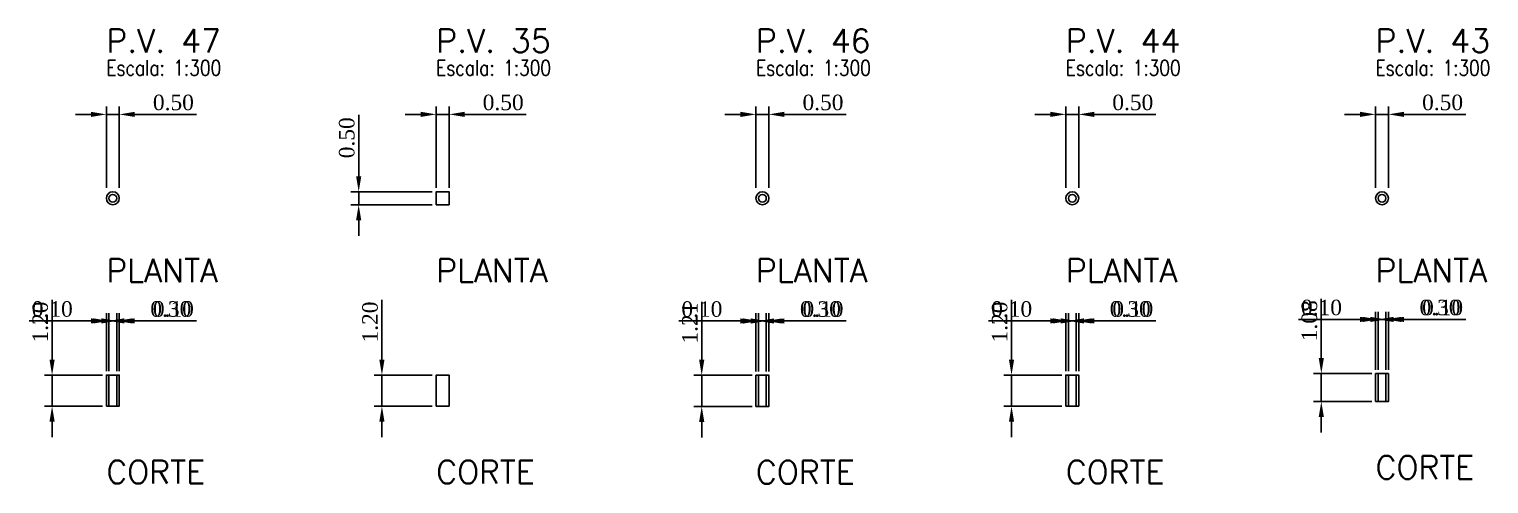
# Model space of a CAD drawing. Extents: x -44 to 14114764, y -20 to 289527804.
# Drawn here: x 359672.4 to 359728.8, y 7353290.9 to 7353308.5 of the extents above; entities that cross this region are included whole.
import ezdxf

# ---------------------------------------------------------------- set-up
doc = ezdxf.new("R2010")
doc.units = 0
doc.header["$PDMODE"] = 3
doc.header["$PDSIZE"] = 0.1
for name, color, linetype in [('DETALHE_POCO_COT', 8, 'Continuous'), ('DETALHE_POCO_FOR', 7, 'Continuous'), ('DETALHE_POCO_TIT', 5, 'Continuous'), ('DETALHE_POCO_TXT', 7, 'Continuous')]:
    doc.layers.add(name, color=color, linetype=linetype)
doc.styles.add('ROMANS', font='ROMANS.shx', dxfattribs={"height": 2})
doc.styles.get("Standard").update_dxf_attribs({"font": 'times.ttf'})
doc.dimstyles.new('ISO-25', dxfattribs={"dimtxt": 2.5, "dimasz": 2.5, "dimexe": 1.25, "dimexo": 0.625, "dimtad": 1, "dimtxsty": 'Standard', "dimcen": 2.5, "dimadec": 0, "dimazin": 0, "dimtfac": 1, "dimtmove": 0, "dimatfit": 3, "dimfxl": 1, "dimarcsym": 0})

# ---------------------------------------------------------------- blocks, each defined once
blk = doc.blocks.new('*D543')
at = {"layer": 'Defpoints', "color": 0, "transparency": 16777216}
for p in [(359675.84, 7353305.165), (359675.34, 7353302.165), (359675.84, 7353302.165)]:
    blk.add_point(p, dxfattribs=at)
at = {"layer": 'DETALHE_POCO_COT', "color": 0, "lineweight": -2, "transparency": 16777216}
for p, q in [((359675.34, 7353302.315), (359675.34, 7353305.465)), ((359675.84, 7353302.315), (359675.84, 7353305.465)), ((359674.74, 7353305.165), (359674.14, 7353305.165)), ((359675.34, 7353305.165), (359675.84, 7353305.165)), ((359676.44, 7353305.165), (359678.827, 7353305.165))]:
    blk.add_line(p, q, dxfattribs=at)
at = {"layer": 'DETALHE_POCO_COT', "color": 0, "transparency": 16777216}
for points in [[(359674.74, 7353305.265), (359674.74, 7353305.065), (359675.34, 7353305.165)], [(359676.44, 7353305.265), (359676.44, 7353305.065), (359675.84, 7353305.165)]]:
    blk.add_solid(points, dxfattribs=at)
at = {"layer": 'DETALHE_POCO_COT', "color": 0, "transparency": 16777216, "insert": (359677.934, 7353305.621), "char_height": 0.6, "attachment_point": 5}
blk.add_mtext('0.50', dxfattribs=at)
blk = doc.blocks.new('*D544')
at = {"layer": 'Defpoints', "color": 0, "transparency": 16777216}
for p in [(359673.24, 7353295.065), (359675.34, 7353295.065), (359675.34, 7353293.865)]:
    blk.add_point(p, dxfattribs=at)
at = {"layer": 'DETALHE_POCO_COT', "color": 0, "lineweight": -2, "transparency": 16777216}
for p, q in [((359673.24, 7353295.665), (359673.24, 7353297.98)), ((359675.19, 7353295.065), (359672.94, 7353295.065)), ((359673.24, 7353293.865), (359673.24, 7353295.065)), ((359675.19, 7353293.865), (359672.94, 7353293.865)), ((359673.24, 7353293.265), (359673.24, 7353292.665))]:
    blk.add_line(p, q, dxfattribs=at)
at = {"layer": 'DETALHE_POCO_COT', "color": 0, "transparency": 16777216}
for points in [[(359673.14, 7353295.665), (359673.34, 7353295.665), (359673.24, 7353295.065)], [(359673.14, 7353293.265), (359673.34, 7353293.265), (359673.24, 7353293.865)]]:
    blk.add_solid(points, dxfattribs=at)
at = {"layer": 'DETALHE_POCO_COT', "color": 0, "transparency": 16777216, "insert": (359672.784, 7353297.123), "char_height": 0.6, "attachment_point": 5, "rotation": 90}
blk.add_mtext('1.20', dxfattribs=at)
blk = doc.blocks.new('*D545')
at = {"layer": 'Defpoints', "color": 0, "transparency": 16777216}
for p in [(359675.44, 7353297.165), (359675.34, 7353295.065), (359675.44, 7353295.065)]:
    blk.add_point(p, dxfattribs=at)
at = {"layer": 'DETALHE_POCO_COT', "color": 0, "lineweight": -2, "transparency": 16777216}
for p, q in [((359675.34, 7353295.215), (359675.34, 7353297.465)), ((359675.44, 7353295.215), (359675.44, 7353297.465)), ((359674.74, 7353297.165), (359672.354, 7353297.165)), ((359675.44, 7353297.165), (359675.34, 7353297.165)), ((359676.04, 7353297.165), (359676.64, 7353297.165))]:
    blk.add_line(p, q, dxfattribs=at)
at = {"layer": 'DETALHE_POCO_COT', "color": 0, "transparency": 16777216}
for points in [[(359674.74, 7353297.265), (359674.74, 7353297.065), (359675.34, 7353297.165)], [(359676.04, 7353297.265), (359676.04, 7353297.065), (359675.44, 7353297.165)]]:
    blk.add_solid(points, dxfattribs=at)
at = {"layer": 'DETALHE_POCO_COT', "color": 0, "transparency": 16777216, "insert": (359673.247, 7353297.621), "char_height": 0.6, "attachment_point": 5}
blk.add_mtext('0.10', dxfattribs=at)
blk = doc.blocks.new('*D546')
at = {"layer": 'Defpoints', "color": 0, "transparency": 16777216}
for p in [(359675.74, 7353297.165), (359675.44, 7353295.065), (359675.74, 7353295.065)]:
    blk.add_point(p, dxfattribs=at)
at = {"layer": 'DETALHE_POCO_COT', "color": 0, "lineweight": -2, "transparency": 16777216}
for p, q in [((359675.44, 7353295.215), (359675.44, 7353297.465)), ((359675.74, 7353295.215), (359675.74, 7353297.465)), ((359674.84, 7353297.165), (359674.24, 7353297.165)), ((359675.44, 7353297.165), (359675.74, 7353297.165)), ((359676.34, 7353297.165), (359678.727, 7353297.165))]:
    blk.add_line(p, q, dxfattribs=at)
at = {"layer": 'DETALHE_POCO_COT', "color": 0, "transparency": 16777216}
for points in [[(359674.84, 7353297.265), (359674.84, 7353297.065), (359675.44, 7353297.165)], [(359676.34, 7353297.265), (359676.34, 7353297.065), (359675.74, 7353297.165)]]:
    blk.add_solid(points, dxfattribs=at)
at = {"layer": 'DETALHE_POCO_COT', "color": 0, "transparency": 16777216, "insert": (359677.834, 7353297.621), "char_height": 0.6, "attachment_point": 5}
blk.add_mtext('0.30', dxfattribs=at)
blk = doc.blocks.new('*D547')
at = {"layer": 'Defpoints', "color": 0, "transparency": 16777216}
for p in [(359675.84, 7353297.165), (359675.74, 7353295.065), (359675.84, 7353295.065)]:
    blk.add_point(p, dxfattribs=at)
at = {"layer": 'DETALHE_POCO_COT', "color": 0, "lineweight": -2, "transparency": 16777216}
for p, q in [((359675.74, 7353295.215), (359675.74, 7353297.465)), ((359675.84, 7353295.215), (359675.84, 7353297.465)), ((359675.14, 7353297.165), (359674.54, 7353297.165)), ((359675.74, 7353297.165), (359675.84, 7353297.165)), ((359676.44, 7353297.165), (359678.827, 7353297.165))]:
    blk.add_line(p, q, dxfattribs=at)
at = {"layer": 'DETALHE_POCO_COT', "color": 0, "transparency": 16777216}
for points in [[(359675.14, 7353297.265), (359675.14, 7353297.065), (359675.74, 7353297.165)], [(359676.44, 7353297.265), (359676.44, 7353297.065), (359675.84, 7353297.165)]]:
    blk.add_solid(points, dxfattribs=at)
at = {"layer": 'DETALHE_POCO_COT', "color": 0, "transparency": 16777216, "insert": (359677.934, 7353297.621), "char_height": 0.6, "attachment_point": 5}
blk.add_mtext('0.10', dxfattribs=at)
blk = doc.blocks.new('*D548')
at = {"layer": 'Defpoints', "color": 0, "transparency": 16777216}
for p in [(359688.604, 7353305.165), (359688.104, 7353302.165), (359688.604, 7353302.165)]:
    blk.add_point(p, dxfattribs=at)
at = {"layer": 'DETALHE_POCO_COT', "color": 0, "lineweight": -2, "transparency": 16777216}
for p, q in [((359688.104, 7353302.315), (359688.104, 7353305.465)), ((359688.604, 7353302.315), (359688.604, 7353305.465)), ((359687.504, 7353305.165), (359686.904, 7353305.165)), ((359688.104, 7353305.165), (359688.604, 7353305.165)), ((359689.204, 7353305.165), (359691.591, 7353305.165))]:
    blk.add_line(p, q, dxfattribs=at)
at = {"layer": 'DETALHE_POCO_COT', "color": 0, "transparency": 16777216}
for points in [[(359687.504, 7353305.265), (359687.504, 7353305.065), (359688.104, 7353305.165)], [(359689.204, 7353305.265), (359689.204, 7353305.065), (359688.604, 7353305.165)]]:
    blk.add_solid(points, dxfattribs=at)
at = {"layer": 'DETALHE_POCO_COT', "color": 0, "transparency": 16777216, "insert": (359690.697, 7353305.621), "char_height": 0.6, "attachment_point": 5}
blk.add_mtext('0.50', dxfattribs=at)
blk = doc.blocks.new('*D549')
at = {"layer": 'Defpoints', "color": 0, "transparency": 16777216}
for p in [(359685.104, 7353302.165), (359688.104, 7353302.165), (359688.104, 7353301.665)]:
    blk.add_point(p, dxfattribs=at)
at = {"layer": 'DETALHE_POCO_COT', "color": 0, "lineweight": -2, "transparency": 16777216}
for p, q in [((359685.104, 7353302.765), (359685.104, 7353305.152)), ((359687.954, 7353302.165), (359684.804, 7353302.165)), ((359685.104, 7353301.665), (359685.104, 7353302.165)), ((359687.954, 7353301.665), (359684.804, 7353301.665)), ((359685.104, 7353301.065), (359685.104, 7353300.465))]:
    blk.add_line(p, q, dxfattribs=at)
at = {"layer": 'DETALHE_POCO_COT', "color": 0, "transparency": 16777216}
for points in [[(359685.004, 7353302.765), (359685.204, 7353302.765), (359685.104, 7353302.165)], [(359685.004, 7353301.065), (359685.204, 7353301.065), (359685.104, 7353301.665)]]:
    blk.add_solid(points, dxfattribs=at)
at = {"layer": 'DETALHE_POCO_COT', "color": 0, "transparency": 16777216, "insert": (359684.648, 7353304.259), "char_height": 0.6, "attachment_point": 5, "rotation": 90}
blk.add_mtext('0.50', dxfattribs=at)
blk = doc.blocks.new('*D550')
at = {"layer": 'Defpoints', "color": 0, "transparency": 16777216}
for p in [(359686.004, 7353295.065), (359688.104, 7353295.065), (359688.104, 7353293.865)]:
    blk.add_point(p, dxfattribs=at)
at = {"layer": 'DETALHE_POCO_COT', "color": 0, "lineweight": -2, "transparency": 16777216}
for p, q in [((359686.004, 7353295.665), (359686.004, 7353297.98)), ((359687.954, 7353295.065), (359685.704, 7353295.065)), ((359686.004, 7353293.865), (359686.004, 7353295.065)), ((359687.954, 7353293.865), (359685.704, 7353293.865)), ((359686.004, 7353293.265), (359686.004, 7353292.665))]:
    blk.add_line(p, q, dxfattribs=at)
at = {"layer": 'DETALHE_POCO_COT', "color": 0, "transparency": 16777216}
for points in [[(359685.904, 7353295.665), (359686.104, 7353295.665), (359686.004, 7353295.065)], [(359685.904, 7353293.265), (359686.104, 7353293.265), (359686.004, 7353293.865)]]:
    blk.add_solid(points, dxfattribs=at)
at = {"layer": 'DETALHE_POCO_COT', "color": 0, "transparency": 16777216, "insert": (359685.548, 7353297.123), "char_height": 0.6, "attachment_point": 5, "rotation": 90}
blk.add_mtext('1.20', dxfattribs=at)
blk = doc.blocks.new('*D551')
at = {"layer": 'Defpoints', "color": 0, "transparency": 16777216}
for p in [(359700.98, 7353305.165), (359700.48, 7353302.165), (359700.98, 7353302.165)]:
    blk.add_point(p, dxfattribs=at)
at = {"layer": 'DETALHE_POCO_COT', "color": 0, "lineweight": -2, "transparency": 16777216}
for p, q in [((359700.48, 7353302.315), (359700.48, 7353305.465)), ((359700.98, 7353302.315), (359700.98, 7353305.465)), ((359699.88, 7353305.165), (359699.28, 7353305.165)), ((359700.48, 7353305.165), (359700.98, 7353305.165)), ((359701.58, 7353305.165), (359703.967, 7353305.165))]:
    blk.add_line(p, q, dxfattribs=at)
at = {"layer": 'DETALHE_POCO_COT', "color": 0, "transparency": 16777216}
for points in [[(359699.88, 7353305.265), (359699.88, 7353305.065), (359700.48, 7353305.165)], [(359701.58, 7353305.265), (359701.58, 7353305.065), (359700.98, 7353305.165)]]:
    blk.add_solid(points, dxfattribs=at)
at = {"layer": 'DETALHE_POCO_COT', "color": 0, "transparency": 16777216, "insert": (359703.073, 7353305.621), "char_height": 0.6, "attachment_point": 5}
blk.add_mtext('0.50', dxfattribs=at)
blk = doc.blocks.new('*D552')
at = {"layer": 'Defpoints', "color": 0, "transparency": 16777216}
for p in [(359698.38, 7353295.062), (359700.48, 7353295.062), (359700.48, 7353293.855)]:
    blk.add_point(p, dxfattribs=at)
at = {"layer": 'DETALHE_POCO_COT', "color": 0, "lineweight": -2, "transparency": 16777216}
for p, q in [((359698.38, 7353295.662), (359698.38, 7353297.9)), ((359700.33, 7353295.062), (359698.08, 7353295.062)), ((359698.38, 7353293.855), (359698.38, 7353295.062)), ((359700.33, 7353293.855), (359698.08, 7353293.855)), ((359698.38, 7353293.255), (359698.38, 7353292.655))]:
    blk.add_line(p, q, dxfattribs=at)
at = {"layer": 'DETALHE_POCO_COT', "color": 0, "transparency": 16777216}
for points in [[(359698.28, 7353295.662), (359698.48, 7353295.662), (359698.38, 7353295.062)], [(359698.28, 7353293.255), (359698.48, 7353293.255), (359698.38, 7353293.855)]]:
    blk.add_solid(points, dxfattribs=at)
at = {"layer": 'DETALHE_POCO_COT', "color": 0, "transparency": 16777216, "insert": (359697.924, 7353297.081), "char_height": 0.6, "attachment_point": 5, "rotation": 90}
blk.add_mtext('1.21', dxfattribs=at)
blk = doc.blocks.new('*D553')
at = {"layer": 'Defpoints', "color": 0, "transparency": 16777216}
for p in [(359700.58, 7353297.162), (359700.48, 7353295.062), (359700.58, 7353295.062)]:
    blk.add_point(p, dxfattribs=at)
at = {"layer": 'DETALHE_POCO_COT', "color": 0, "lineweight": -2, "transparency": 16777216}
for p, q in [((359700.48, 7353295.212), (359700.48, 7353297.462)), ((359700.58, 7353295.212), (359700.58, 7353297.462)), ((359699.88, 7353297.162), (359697.493, 7353297.162)), ((359700.58, 7353297.162), (359700.48, 7353297.162)), ((359701.18, 7353297.162), (359701.78, 7353297.162))]:
    blk.add_line(p, q, dxfattribs=at)
at = {"layer": 'DETALHE_POCO_COT', "color": 0, "transparency": 16777216}
for points in [[(359699.88, 7353297.262), (359699.88, 7353297.062), (359700.48, 7353297.162)], [(359701.18, 7353297.262), (359701.18, 7353297.062), (359700.58, 7353297.162)]]:
    blk.add_solid(points, dxfattribs=at)
at = {"layer": 'DETALHE_POCO_COT', "color": 0, "transparency": 16777216, "insert": (359698.387, 7353297.618), "char_height": 0.6, "attachment_point": 5}
blk.add_mtext('0.10', dxfattribs=at)
blk = doc.blocks.new('*D554')
at = {"layer": 'Defpoints', "color": 0, "transparency": 16777216}
for p in [(359700.88, 7353297.162), (359700.58, 7353295.062), (359700.88, 7353295.062)]:
    blk.add_point(p, dxfattribs=at)
at = {"layer": 'DETALHE_POCO_COT', "color": 0, "lineweight": -2, "transparency": 16777216}
for p, q in [((359700.58, 7353295.212), (359700.58, 7353297.462)), ((359700.88, 7353295.212), (359700.88, 7353297.462)), ((359699.98, 7353297.162), (359699.38, 7353297.162)), ((359700.58, 7353297.162), (359700.88, 7353297.162)), ((359701.48, 7353297.162), (359703.867, 7353297.162))]:
    blk.add_line(p, q, dxfattribs=at)
at = {"layer": 'DETALHE_POCO_COT', "color": 0, "transparency": 16777216}
for points in [[(359699.98, 7353297.262), (359699.98, 7353297.062), (359700.58, 7353297.162)], [(359701.48, 7353297.262), (359701.48, 7353297.062), (359700.88, 7353297.162)]]:
    blk.add_solid(points, dxfattribs=at)
at = {"layer": 'DETALHE_POCO_COT', "color": 0, "transparency": 16777216, "insert": (359702.973, 7353297.618), "char_height": 0.6, "attachment_point": 5}
blk.add_mtext('0.30', dxfattribs=at)
blk = doc.blocks.new('*D555')
at = {"layer": 'Defpoints', "color": 0, "transparency": 16777216}
for p in [(359700.98, 7353297.162), (359700.88, 7353295.062), (359700.98, 7353295.062)]:
    blk.add_point(p, dxfattribs=at)
at = {"layer": 'DETALHE_POCO_COT', "color": 0, "lineweight": -2, "transparency": 16777216}
for p, q in [((359700.88, 7353295.212), (359700.88, 7353297.462)), ((359700.98, 7353295.212), (359700.98, 7353297.462)), ((359700.28, 7353297.162), (359699.68, 7353297.162)), ((359700.88, 7353297.162), (359700.98, 7353297.162)), ((359701.58, 7353297.162), (359703.967, 7353297.162))]:
    blk.add_line(p, q, dxfattribs=at)
at = {"layer": 'DETALHE_POCO_COT', "color": 0, "transparency": 16777216}
for points in [[(359700.28, 7353297.262), (359700.28, 7353297.062), (359700.88, 7353297.162)], [(359701.58, 7353297.262), (359701.58, 7353297.062), (359700.98, 7353297.162)]]:
    blk.add_solid(points, dxfattribs=at)
at = {"layer": 'DETALHE_POCO_COT', "color": 0, "transparency": 16777216, "insert": (359703.073, 7353297.618), "char_height": 0.6, "attachment_point": 5}
blk.add_mtext('0.10', dxfattribs=at)
blk = doc.blocks.new('*D556')
at = {"layer": 'Defpoints', "color": 0, "transparency": 16777216}
for p in [(359712.969, 7353305.165), (359712.469, 7353302.165), (359712.969, 7353302.165)]:
    blk.add_point(p, dxfattribs=at)
at = {"layer": 'DETALHE_POCO_COT', "color": 0, "lineweight": -2, "transparency": 16777216}
for p, q in [((359712.469, 7353302.315), (359712.469, 7353305.465)), ((359712.969, 7353302.315), (359712.969, 7353305.465)), ((359711.869, 7353305.165), (359711.269, 7353305.165)), ((359712.469, 7353305.165), (359712.969, 7353305.165)), ((359713.569, 7353305.165), (359715.956, 7353305.165))]:
    blk.add_line(p, q, dxfattribs=at)
at = {"layer": 'DETALHE_POCO_COT', "color": 0, "transparency": 16777216}
for points in [[(359711.869, 7353305.265), (359711.869, 7353305.065), (359712.469, 7353305.165)], [(359713.569, 7353305.265), (359713.569, 7353305.065), (359712.969, 7353305.165)]]:
    blk.add_solid(points, dxfattribs=at)
at = {"layer": 'DETALHE_POCO_COT', "color": 0, "transparency": 16777216, "insert": (359715.062, 7353305.621), "char_height": 0.6, "attachment_point": 5}
blk.add_mtext('0.50', dxfattribs=at)
blk = doc.blocks.new('*D557')
at = {"layer": 'Defpoints', "color": 0, "transparency": 16777216}
for p in [(359710.369, 7353295.065), (359712.469, 7353295.065), (359712.469, 7353293.865)]:
    blk.add_point(p, dxfattribs=at)
at = {"layer": 'DETALHE_POCO_COT', "color": 0, "lineweight": -2, "transparency": 16777216}
for p, q in [((359710.369, 7353295.665), (359710.369, 7353297.98)), ((359712.319, 7353295.065), (359710.069, 7353295.065)), ((359710.369, 7353293.865), (359710.369, 7353295.065)), ((359712.319, 7353293.865), (359710.069, 7353293.865)), ((359710.369, 7353293.265), (359710.369, 7353292.665))]:
    blk.add_line(p, q, dxfattribs=at)
at = {"layer": 'DETALHE_POCO_COT', "color": 0, "transparency": 16777216}
for points in [[(359710.269, 7353295.665), (359710.469, 7353295.665), (359710.369, 7353295.065)], [(359710.269, 7353293.265), (359710.469, 7353293.265), (359710.369, 7353293.865)]]:
    blk.add_solid(points, dxfattribs=at)
at = {"layer": 'DETALHE_POCO_COT', "color": 0, "transparency": 16777216, "insert": (359709.913, 7353297.123), "char_height": 0.6, "attachment_point": 5, "rotation": 90}
blk.add_mtext('1.20', dxfattribs=at)
blk = doc.blocks.new('*D558')
at = {"layer": 'Defpoints', "color": 0, "transparency": 16777216}
for p in [(359712.569, 7353297.165), (359712.469, 7353295.065), (359712.569, 7353295.065)]:
    blk.add_point(p, dxfattribs=at)
at = {"layer": 'DETALHE_POCO_COT', "color": 0, "lineweight": -2, "transparency": 16777216}
for p, q in [((359712.469, 7353295.215), (359712.469, 7353297.465)), ((359712.569, 7353295.215), (359712.569, 7353297.465)), ((359711.869, 7353297.165), (359709.482, 7353297.165)), ((359712.569, 7353297.165), (359712.469, 7353297.165)), ((359713.169, 7353297.165), (359713.769, 7353297.165))]:
    blk.add_line(p, q, dxfattribs=at)
at = {"layer": 'DETALHE_POCO_COT', "color": 0, "transparency": 16777216}
for points in [[(359711.869, 7353297.265), (359711.869, 7353297.065), (359712.469, 7353297.165)], [(359713.169, 7353297.265), (359713.169, 7353297.065), (359712.569, 7353297.165)]]:
    blk.add_solid(points, dxfattribs=at)
at = {"layer": 'DETALHE_POCO_COT', "color": 0, "transparency": 16777216, "insert": (359710.375, 7353297.621), "char_height": 0.6, "attachment_point": 5}
blk.add_mtext('0.10', dxfattribs=at)
blk = doc.blocks.new('*D559')
at = {"layer": 'Defpoints', "color": 0, "transparency": 16777216}
for p in [(359712.869, 7353297.165), (359712.569, 7353295.065), (359712.869, 7353295.065)]:
    blk.add_point(p, dxfattribs=at)
at = {"layer": 'DETALHE_POCO_COT', "color": 0, "lineweight": -2, "transparency": 16777216}
for p, q in [((359712.569, 7353295.215), (359712.569, 7353297.465)), ((359712.869, 7353295.215), (359712.869, 7353297.465)), ((359711.969, 7353297.165), (359711.369, 7353297.165)), ((359712.569, 7353297.165), (359712.869, 7353297.165)), ((359713.469, 7353297.165), (359715.856, 7353297.165))]:
    blk.add_line(p, q, dxfattribs=at)
at = {"layer": 'DETALHE_POCO_COT', "color": 0, "transparency": 16777216}
for points in [[(359711.969, 7353297.265), (359711.969, 7353297.065), (359712.569, 7353297.165)], [(359713.469, 7353297.265), (359713.469, 7353297.065), (359712.869, 7353297.165)]]:
    blk.add_solid(points, dxfattribs=at)
at = {"layer": 'DETALHE_POCO_COT', "color": 0, "transparency": 16777216, "insert": (359714.962, 7353297.621), "char_height": 0.6, "attachment_point": 5}
blk.add_mtext('0.30', dxfattribs=at)
blk = doc.blocks.new('*D560')
at = {"layer": 'Defpoints', "color": 0, "transparency": 16777216}
for p in [(359712.969, 7353297.165), (359712.869, 7353295.065), (359712.969, 7353295.065)]:
    blk.add_point(p, dxfattribs=at)
at = {"layer": 'DETALHE_POCO_COT', "color": 0, "lineweight": -2, "transparency": 16777216}
for p, q in [((359712.869, 7353295.215), (359712.869, 7353297.465)), ((359712.969, 7353295.215), (359712.969, 7353297.465)), ((359712.269, 7353297.165), (359711.669, 7353297.165)), ((359712.869, 7353297.165), (359712.969, 7353297.165)), ((359713.569, 7353297.165), (359715.956, 7353297.165))]:
    blk.add_line(p, q, dxfattribs=at)
at = {"layer": 'DETALHE_POCO_COT', "color": 0, "transparency": 16777216}
for points in [[(359712.269, 7353297.265), (359712.269, 7353297.065), (359712.869, 7353297.165)], [(359713.569, 7353297.265), (359713.569, 7353297.065), (359712.969, 7353297.165)]]:
    blk.add_solid(points, dxfattribs=at)
at = {"layer": 'DETALHE_POCO_COT', "color": 0, "transparency": 16777216, "insert": (359715.062, 7353297.621), "char_height": 0.6, "attachment_point": 5}
blk.add_mtext('0.10', dxfattribs=at)
blk = doc.blocks.new('*D561')
at = {"layer": 'Defpoints', "color": 0, "transparency": 16777216}
for p in [(359724.957, 7353305.165), (359724.457, 7353302.165), (359724.957, 7353302.165)]:
    blk.add_point(p, dxfattribs=at)
at = {"layer": 'DETALHE_POCO_COT', "color": 0, "lineweight": -2, "transparency": 16777216}
for p, q in [((359724.457, 7353302.315), (359724.457, 7353305.465)), ((359724.957, 7353302.315), (359724.957, 7353305.465)), ((359723.857, 7353305.165), (359723.257, 7353305.165)), ((359724.457, 7353305.165), (359724.957, 7353305.165)), ((359725.557, 7353305.165), (359727.944, 7353305.165))]:
    blk.add_line(p, q, dxfattribs=at)
at = {"layer": 'DETALHE_POCO_COT', "color": 0, "transparency": 16777216}
for points in [[(359723.857, 7353305.265), (359723.857, 7353305.065), (359724.457, 7353305.165)], [(359725.557, 7353305.265), (359725.557, 7353305.065), (359724.957, 7353305.165)]]:
    blk.add_solid(points, dxfattribs=at)
at = {"layer": 'DETALHE_POCO_COT', "color": 0, "transparency": 16777216, "insert": (359727.051, 7353305.621), "char_height": 0.6, "attachment_point": 5}
blk.add_mtext('0.50', dxfattribs=at)
blk = doc.blocks.new('*D562')
at = {"layer": 'Defpoints', "color": 0, "transparency": 16777216}
for p in [(359722.357, 7353295.123), (359724.457, 7353295.123), (359724.457, 7353294.039)]:
    blk.add_point(p, dxfattribs=at)
at = {"layer": 'DETALHE_POCO_COT', "color": 0, "lineweight": -2, "transparency": 16777216}
for p, q in [((359722.357, 7353295.723), (359722.357, 7353298.019)), ((359724.307, 7353295.123), (359722.057, 7353295.123)), ((359722.357, 7353294.039), (359722.357, 7353295.123)), ((359724.307, 7353294.039), (359722.057, 7353294.039)), ((359722.357, 7353293.439), (359722.357, 7353292.839))]:
    blk.add_line(p, q, dxfattribs=at)
at = {"layer": 'DETALHE_POCO_COT', "color": 0, "transparency": 16777216}
for points in [[(359722.257, 7353295.723), (359722.457, 7353295.723), (359722.357, 7353295.123)], [(359722.257, 7353293.439), (359722.457, 7353293.439), (359722.357, 7353294.039)]]:
    blk.add_solid(points, dxfattribs=at)
at = {"layer": 'DETALHE_POCO_COT', "color": 0, "transparency": 16777216, "insert": (359721.901, 7353297.171), "char_height": 0.6, "attachment_point": 5, "rotation": 90}
blk.add_mtext('1.08', dxfattribs=at)
blk = doc.blocks.new('*D563')
at = {"layer": 'Defpoints', "color": 0, "transparency": 16777216}
for p in [(359724.557, 7353297.223), (359724.457, 7353295.123), (359724.557, 7353295.123)]:
    blk.add_point(p, dxfattribs=at)
at = {"layer": 'DETALHE_POCO_COT', "color": 0, "lineweight": -2, "transparency": 16777216}
for p, q in [((359724.457, 7353295.273), (359724.457, 7353297.523)), ((359724.557, 7353295.273), (359724.557, 7353297.523)), ((359723.857, 7353297.223), (359721.471, 7353297.223)), ((359724.557, 7353297.223), (359724.457, 7353297.223)), ((359725.157, 7353297.223), (359725.757, 7353297.223))]:
    blk.add_line(p, q, dxfattribs=at)
at = {"layer": 'DETALHE_POCO_COT', "color": 0, "transparency": 16777216}
for points in [[(359723.857, 7353297.323), (359723.857, 7353297.123), (359724.457, 7353297.223)], [(359725.157, 7353297.323), (359725.157, 7353297.123), (359724.557, 7353297.223)]]:
    blk.add_solid(points, dxfattribs=at)
at = {"layer": 'DETALHE_POCO_COT', "color": 0, "transparency": 16777216, "insert": (359722.364, 7353297.679), "char_height": 0.6, "attachment_point": 5}
blk.add_mtext('0.10', dxfattribs=at)
blk = doc.blocks.new('*D564')
at = {"layer": 'Defpoints', "color": 0, "transparency": 16777216}
for p in [(359724.857, 7353297.223), (359724.557, 7353295.123), (359724.857, 7353295.123)]:
    blk.add_point(p, dxfattribs=at)
at = {"layer": 'DETALHE_POCO_COT', "color": 0, "lineweight": -2, "transparency": 16777216}
for p, q in [((359724.557, 7353295.273), (359724.557, 7353297.523)), ((359724.857, 7353295.273), (359724.857, 7353297.523)), ((359723.957, 7353297.223), (359723.357, 7353297.223)), ((359724.557, 7353297.223), (359724.857, 7353297.223)), ((359725.457, 7353297.223), (359727.844, 7353297.223))]:
    blk.add_line(p, q, dxfattribs=at)
at = {"layer": 'DETALHE_POCO_COT', "color": 0, "transparency": 16777216}
for points in [[(359723.957, 7353297.323), (359723.957, 7353297.123), (359724.557, 7353297.223)], [(359725.457, 7353297.323), (359725.457, 7353297.123), (359724.857, 7353297.223)]]:
    blk.add_solid(points, dxfattribs=at)
at = {"layer": 'DETALHE_POCO_COT', "color": 0, "transparency": 16777216, "insert": (359726.951, 7353297.679), "char_height": 0.6, "attachment_point": 5}
blk.add_mtext('0.30', dxfattribs=at)
blk = doc.blocks.new('*D565')
at = {"layer": 'Defpoints', "color": 0, "transparency": 16777216}
for p in [(359724.957, 7353297.223), (359724.857, 7353295.123), (359724.957, 7353295.123)]:
    blk.add_point(p, dxfattribs=at)
at = {"layer": 'DETALHE_POCO_COT', "color": 0, "lineweight": -2, "transparency": 16777216}
for p, q in [((359724.857, 7353295.273), (359724.857, 7353297.523)), ((359724.957, 7353295.273), (359724.957, 7353297.523)), ((359724.257, 7353297.223), (359723.657, 7353297.223)), ((359724.857, 7353297.223), (359724.957, 7353297.223)), ((359725.557, 7353297.223), (359727.944, 7353297.223))]:
    blk.add_line(p, q, dxfattribs=at)
at = {"layer": 'DETALHE_POCO_COT', "color": 0, "transparency": 16777216}
for points in [[(359724.257, 7353297.323), (359724.257, 7353297.123), (359724.857, 7353297.223)], [(359725.557, 7353297.323), (359725.557, 7353297.123), (359724.957, 7353297.223)]]:
    blk.add_solid(points, dxfattribs=at)
at = {"layer": 'DETALHE_POCO_COT', "color": 0, "transparency": 16777216, "insert": (359727.051, 7353297.679), "char_height": 0.6, "attachment_point": 5}
blk.add_mtext('0.10', dxfattribs=at)

msp = doc.modelspace()

# ---------------------------------------------------------------- linework, layer by layer
at = {"layer": 'DETALHE_POCO_FOR', "linetype": 'Continuous'}
for points in [[(359688.104, 7353301.665), (359688.604, 7353301.665), (359688.604, 7353302.165), (359688.104, 7353302.165)], [(359688.104, 7353301.665), (359688.604, 7353301.665), (359688.604, 7353302.165), (359688.104, 7353302.165)], [(359675.34, 7353293.865), (359675.84, 7353293.865), (359675.84, 7353295.065), (359675.34, 7353295.065)], [(359675.44, 7353293.865), (359675.74, 7353293.865), (359675.74, 7353295.065), (359675.44, 7353295.065)], [(359688.104, 7353293.865), (359688.604, 7353293.865), (359688.604, 7353295.065), (359688.104, 7353295.065)], [(359688.104, 7353293.865), (359688.604, 7353293.865), (359688.604, 7353295.065), (359688.104, 7353295.065)], [(359700.48, 7353293.855), (359700.98, 7353293.855), (359700.98, 7353295.062), (359700.48, 7353295.062)], [(359700.58, 7353293.855), (359700.88, 7353293.855), (359700.88, 7353295.062), (359700.58, 7353295.062)], [(359712.469, 7353293.865), (359712.969, 7353293.865), (359712.969, 7353295.065), (359712.469, 7353295.065)], [(359712.569, 7353293.865), (359712.869, 7353293.865), (359712.869, 7353295.065), (359712.569, 7353295.065)], [(359724.457, 7353294.039), (359724.957, 7353294.039), (359724.957, 7353295.123), (359724.457, 7353295.123)], [(359724.557, 7353294.039), (359724.857, 7353294.039), (359724.857, 7353295.123), (359724.557, 7353295.123)]]:
    msp.add_lwpolyline(points, close=True, dxfattribs=at)
for centre, radius in [((359675.59, 7353301.915), 0.25), ((359675.59, 7353301.915), 0.15), ((359700.73, 7353301.915), 0.25), ((359700.73, 7353301.915), 0.15), ((359712.719, 7353301.915), 0.25), ((359712.719, 7353301.915), 0.15), ((359724.707, 7353301.915), 0.25), ((359724.707, 7353301.915), 0.15)]:
    msp.add_circle(centre, radius, dxfattribs=at)

# ---------------------------------------------------------------- texts
at = {"layer": 'DETALHE_POCO_TIT', "linetype": 'Continuous', "style": 'ROMANS'}
for s, p in [('P.V. 47', (359675.34, 7353307.565)), ('P.V. 35', (359688.104, 7353307.565)), ('P.V. 46', (359700.48, 7353307.565)), ('P.V. 44', (359712.469, 7353307.565)), ('P.V. 43', (359724.457, 7353307.565)), ('PLANTA', (359675.34, 7353298.665)), ('PLANTA', (359688.104, 7353298.665)), ('PLANTA', (359700.48, 7353298.665)), ('PLANTA', (359712.469, 7353298.665)), ('PLANTA', (359724.457, 7353298.665)), ('CORTE', (359724.457, 7353291.039)), ('CORTE', (359675.34, 7353290.865)), ('CORTE', (359688.104, 7353290.865)), ('CORTE', (359700.48, 7353290.855)), ('CORTE', (359712.469, 7353290.865))]:
    msp.add_text(s, height=0.9, dxfattribs=at).set_placement(p)
at = {"layer": 'DETALHE_POCO_TXT', "linetype": 'Continuous', "style": 'ROMANS', "width": 0.8}
for p in [(359675.34, 7353306.665), (359688.104, 7353306.665), (359700.48, 7353306.665), (359712.469, 7353306.665), (359724.457, 7353306.665)]:
    msp.add_text('Escala: 1:300', height=0.6, dxfattribs=at).set_placement(p)

# ---------------------------------------------------------------- dimensions: what is measured, and where the dimension line sits
at = {"layer": 'DETALHE_POCO_COT'}
for base, p1, p2, text, override, picture, middle in [((359675.84, 7353305.165), (359675.34, 7353302.165), (359675.84, 7353302.165), '0.50', {"dimscale": 0.24, "dimzin": 0}, '*D543', (359677.934, 7353305.621)), ((359688.604, 7353305.165), (359688.104, 7353302.165), (359688.604, 7353302.165), '0.50', {"dimscale": 0.24, "dimzin": 0}, '*D548', (359690.697, 7353305.621)), ((359700.98, 7353305.165), (359700.48, 7353302.165), (359700.98, 7353302.165), '0.50', {"dimscale": 0.24, "dimzin": 0}, '*D551', (359703.073, 7353305.621)), ((359712.969, 7353305.165), (359712.469, 7353302.165), (359712.969, 7353302.165), '0.50', {"dimscale": 0.24, "dimzin": 0}, '*D556', (359715.062, 7353305.621)), ((359724.957, 7353305.165), (359724.457, 7353302.165), (359724.957, 7353302.165), '0.50', {"dimscale": 0.24, "dimzin": 0}, '*D561', (359727.051, 7353305.621)), ((359675.44, 7353297.165), (359675.34, 7353295.065), (359675.44, 7353295.065), '0.10', {"dimscale": 0.24, "dimjust": 1, "dimzin": 0}, '*D545', (359673.247, 7353297.621)), ((359675.74, 7353297.165), (359675.44, 7353295.065), (359675.74, 7353295.065), '0.30', {"dimscale": 0.24, "dimzin": 0}, '*D546', (359677.834, 7353297.621)), ((359675.84, 7353297.165), (359675.74, 7353295.065), (359675.84, 7353295.065), '0.10', {"dimscale": 0.24, "dimjust": 2, "dimzin": 0}, '*D547', (359677.934, 7353297.621)), ((359712.569, 7353297.165), (359712.469, 7353295.065), (359712.569, 7353295.065), '0.10', {"dimscale": 0.24, "dimjust": 1, "dimzin": 0}, '*D558', (359710.375, 7353297.621)), ((359712.869, 7353297.165), (359712.569, 7353295.065), (359712.869, 7353295.065), '0.30', {"dimscale": 0.24, "dimzin": 0}, '*D559', (359714.962, 7353297.621)), ((359712.969, 7353297.165), (359712.869, 7353295.065), (359712.969, 7353295.065), '0.10', {"dimscale": 0.24, "dimjust": 2, "dimzin": 0}, '*D560', (359715.062, 7353297.621)), ((359724.557, 7353297.223), (359724.457, 7353295.123), (359724.557, 7353295.123), '0.10', {"dimscale": 0.24, "dimjust": 1, "dimzin": 0}, '*D563', (359722.364, 7353297.679)), ((359724.857, 7353297.223), (359724.557, 7353295.123), (359724.857, 7353295.123), '0.30', {"dimscale": 0.24, "dimzin": 0}, '*D564', (359726.951, 7353297.679)), ((359724.957, 7353297.223), (359724.857, 7353295.123), (359724.957, 7353295.123), '0.10', {"dimscale": 0.24, "dimjust": 2, "dimzin": 0}, '*D565', (359727.051, 7353297.679)), ((359700.58, 7353297.162), (359700.48, 7353295.062), (359700.58, 7353295.062), '0.10', {"dimscale": 0.24, "dimjust": 1, "dimzin": 0}, '*D553', (359698.387, 7353297.618)), ((359700.88, 7353297.162), (359700.58, 7353295.062), (359700.88, 7353295.062), '0.30', {"dimscale": 0.24, "dimzin": 0}, '*D554', (359702.973, 7353297.618)), ((359700.98, 7353297.162), (359700.88, 7353295.062), (359700.98, 7353295.062), '0.10', {"dimscale": 0.24, "dimjust": 2, "dimzin": 0}, '*D555', (359703.073, 7353297.618))]:
    dim = msp.add_linear_dim(base=base, p1=p1, p2=p2, text=text, dimstyle='ISO-25', override=override, dxfattribs=at)
    dim.commit()
    dim.dimension.update_dxf_attribs({"geometry": picture, "text_midpoint": middle})
for base, p1, p2, text, picture, middle in [((359685.104, 7353302.165), (359688.104, 7353301.665), (359688.104, 7353302.165), '0.50', '*D549', (359684.648, 7353304.259)), ((359722.357, 7353295.123), (359724.457, 7353294.039), (359724.457, 7353295.123), '1.08', '*D562', (359721.901, 7353297.171)), ((359673.24, 7353295.065), (359675.34, 7353293.865), (359675.34, 7353295.065), '1.20', '*D544', (359672.784, 7353297.123)), ((359686.004, 7353295.065), (359688.104, 7353293.865), (359688.104, 7353295.065), '1.20', '*D550', (359685.548, 7353297.123)), ((359698.38, 7353295.062), (359700.48, 7353293.855), (359700.48, 7353295.062), '1.21', '*D552', (359697.924, 7353297.081)), ((359710.369, 7353295.065), (359712.469, 7353293.865), (359712.469, 7353295.065), '1.20', '*D557', (359709.913, 7353297.123))]:
    dim = msp.add_linear_dim(base=base, p1=p1, p2=p2, angle=90, text=text, dimstyle='ISO-25', override={"dimscale": 0.24, "dimzin": 0}, dxfattribs=at)
    dim.commit()
    dim.dimension.update_dxf_attribs({"geometry": picture, "text_midpoint": middle})

doc.saveas('drawing.dxf')
